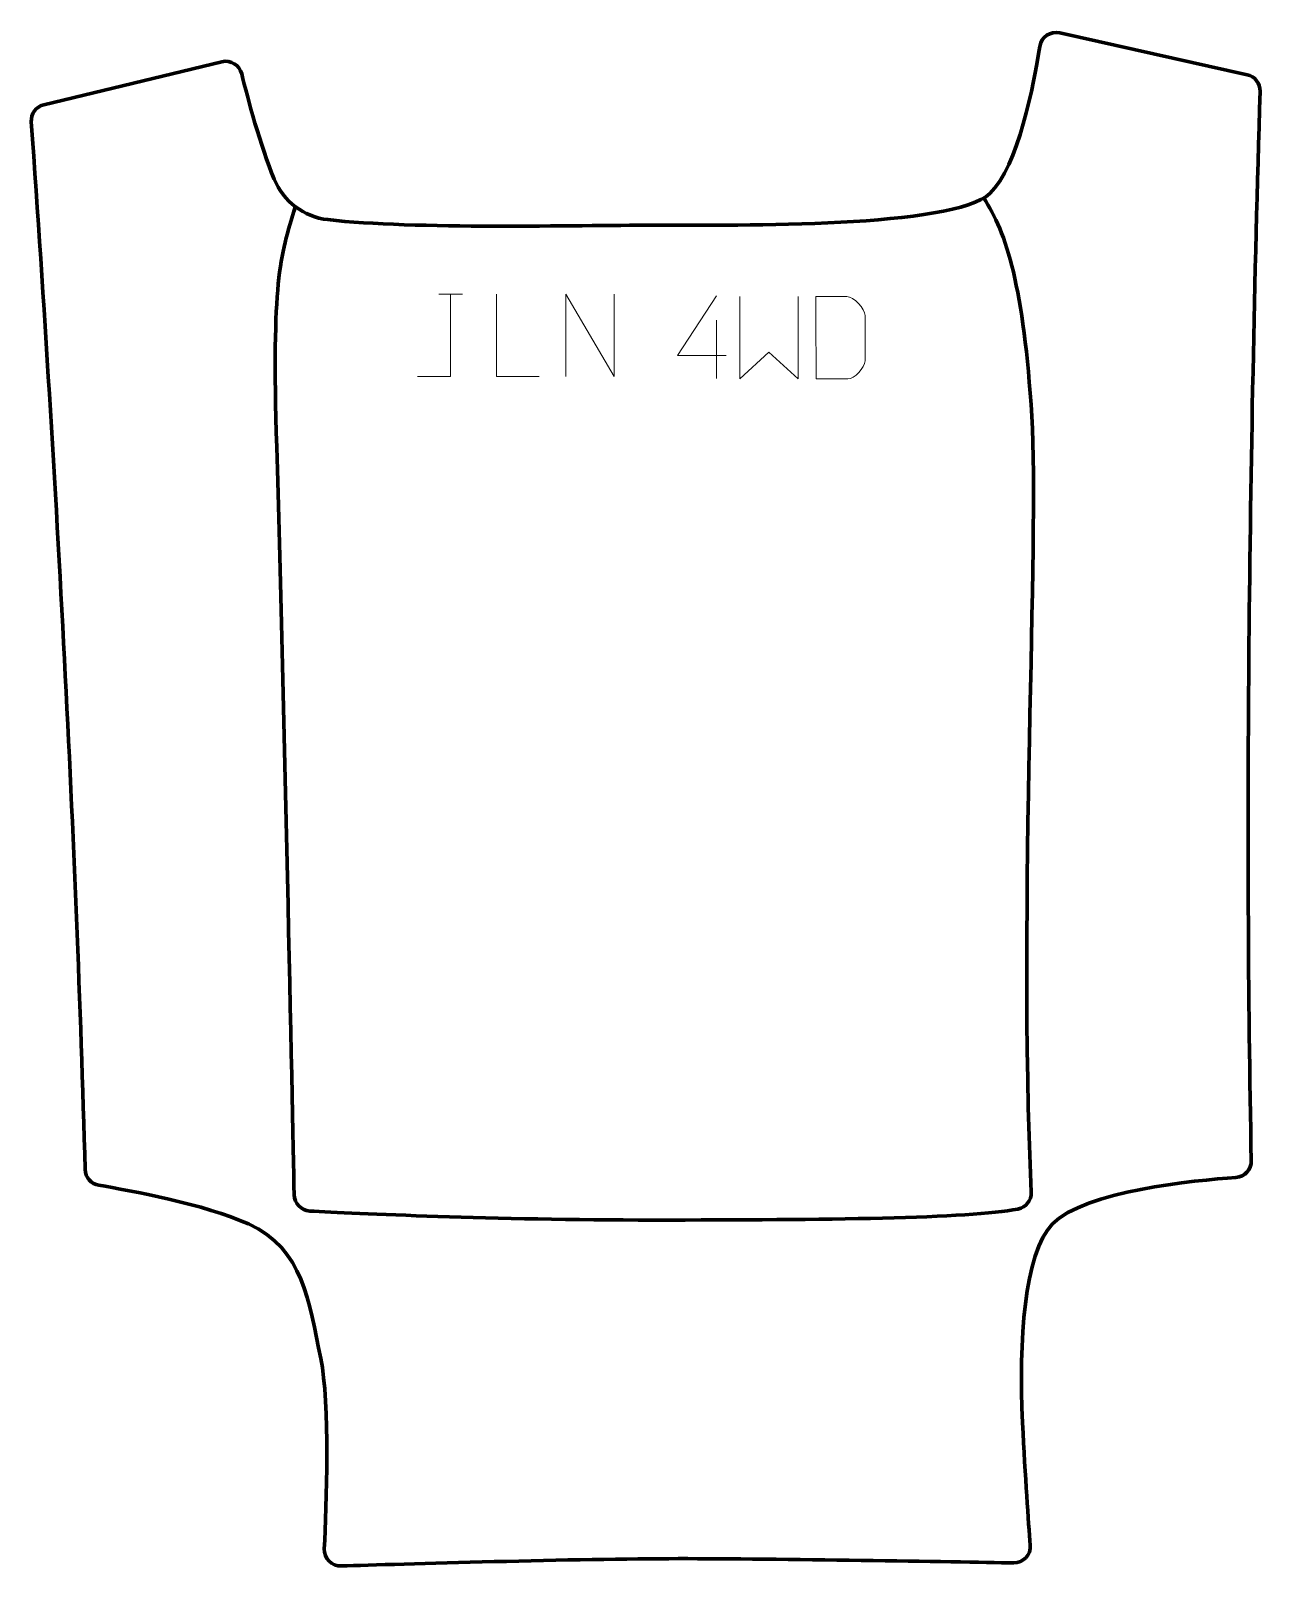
# Model space of a CAD drawing. Header units: millimetres. Extents: x -186 to 186, y -233 to 233.
import ezdxf

# ---------------------------------------------------------------- set-up
doc = ezdxf.new("R2010")
doc.units = ezdxf.units.MM
doc.header["$MEASUREMENT"] = 0
for name, color, linetype in [('layer 1', 7, 'Continuous'), ('layer 2', 7, 'Continuous'), ('layer 3', 7, 'Continuous')]:
    doc.layers.add(name, color=color, linetype=linetype)

msp = doc.modelspace()

# ---------------------------------------------------------------- linework, layer by layer
at = {"layer": 'layer 1', "color": 250, "lineweight": 9}
for points, knots in [([(-69.168, 128.1742), (-69.168, 128.1742), (-59.146, 128.1742), (-59.146, 128.1742), (-59.146, 128.1742), (-59.146, 128.1742), (-59.146, 153.1278), (-59.146, 153.1278)], [0, 0, 0, 0, 0.33333333, 0.33333333, 0.33333333, 0.33333333, 1, 1, 1, 1]), ([(-32.2833, 128.1741), (-32.2833, 128.1741), (-45.2324, 128.1741), (-45.2324, 128.1741), (-45.2324, 128.1741), (-45.2324, 128.1741), (-45.2324, 153.1277), (-45.2324, 153.1277)], [0, 0, 0, 0, 0.33333333, 0.33333333, 0.33333333, 0.33333333, 1, 1, 1, 1]), ([(-24.1625, 128.1779), (-24.1625, 128.1779), (-24.1625, 153.1314), (-24.1625, 153.1314), (-24.1625, 153.1314), (-24.1625, 153.1314), (-9.5077, 128.1779), (-9.5077, 128.1779), (-9.5077, 128.1779), (-9.5077, 128.1779), (-9.5077, 153.1314), (-9.5077, 153.1314)], [0, 0, 0, 0, 0.25, 0.25, 0.25, 0.25, 0.5, 0.5, 0.5, 0.5, 1, 1, 1, 1]), ([(24.4539, 134.5032), (24.4539, 134.5032), (9.6322, 134.5032), (9.6322, 134.5032), (9.6322, 134.5032), (9.6322, 134.5032), (21.5098, 152.5737), (21.5098, 152.5737)], [0, 0, 0, 0, 0.33333333, 0.33333333, 0.33333333, 0.33333333, 1, 1, 1, 1]), ([(28.5387, 152.4061), (28.5387, 152.4061), (28.5387, 127.4481), (28.5387, 127.4481), (28.5387, 127.4481), (28.5387, 127.4481), (37.3814, 135.5128), (37.3814, 135.5128), (37.3814, 135.5128), (37.3814, 135.5128), (46.2238, 127.4487), (46.2238, 127.4487), (46.2238, 127.4487), (46.2238, 127.4487), (46.2238, 152.4061), (46.2238, 152.4061)], [0, 0, 0, 0, 0.2, 0.2, 0.2, 0.2, 0.4, 0.4, 0.4, 0.4, 0.6, 0.6, 0.6, 0.6, 1, 1, 1, 1]), ([(51.6636, 127.4785), (53.9954, 127.4789), (58.9456, 127.4549), (61.2771, 127.4546), (61.2771, 127.4546), (63.2021, 127.3492), (66.5207, 130.8908), (66.5095, 132.9081), (66.5095, 132.9081), (66.5091, 138.6782), (66.5091, 140.8479), (66.5095, 146.6172), (66.5095, 146.6172), (66.5052, 148.7553), (63.1307, 152.4154), (60.9783, 152.4019), (60.9783, 152.4019), (58.6526, 152.4019), (53.9283, 152.4019), (51.6022, 152.4019), (51.6022, 152.4019), (51.6026, 146.655), (51.6639, 133.2258), (51.6636, 127.4785)], [0, 0, 0, 0, 0.14285714, 0.14285714, 0.14285714, 0.14285714, 0.28571429, 0.28571429, 0.28571429, 0.28571429, 0.42857143, 0.42857143, 0.42857143, 0.42857143, 0.57142857, 0.57142857, 0.57142857, 0.57142857, 0.71428571, 0.71428571, 0.71428571, 0.71428571, 1, 1, 1, 1])]:
    msp.add_open_spline(points, degree=3, knots=knots, dxfattribs=at)
for points in [[(-62.7301, 153.1278), (-62.7301, 153.1278), (-55.5619, 153.1278), (-55.5619, 153.1278)], [(21.5098, 145.2643), (21.5098, 145.2643), (21.5098, 127.5996), (21.5098, 127.5996)]]:
    msp.add_open_spline(points, degree=3, dxfattribs=at)
at = {"layer": 'layer 2', "color": 12, "lineweight": 200}
msp.add_open_spline([(-169.9293, -112.2606), (-172.7169, -12.0823), (-178.3836, 94.2735), (-186.248, 205.3462), (-186.248, 205.3462), (-186.4213, 207.791), (-184.8076, 210.0054), (-182.4313, 210.5786), (-182.4313, 210.5786), (-182.4313, 210.5786), (-128.4705, 223.5916), (-128.4705, 223.5916), (-128.4705, 223.5916), (-125.7971, 224.2364), (-123.1054, 222.5974), (-122.4475, 219.9206), (-122.4475, 219.9206), (-120.6289, 212.5196), (-116.8563, 198.1859), (-112.6015, 187.9734), (-112.6015, 187.9734), (-109.7962, 181.2399), (-103.5996, 176.5426), (-96.3691, 175.7154), (-96.3691, 175.7154), (-70.2724, 172.7295), (-20.8275, 174.0288), (2.2369, 174.0288), (2.2369, 174.0288), (29.0014, 174.0288), (93.1488, 173.2301), (104.305, 183.6173), (104.305, 183.6173), (112.9336, 191.6514), (117.749, 217.1329), (119.4879, 228.2659), (119.4879, 228.2659), (119.9341, 231.1244), (122.6978, 233.0072), (125.5144, 232.3778), (125.5144, 232.3778), (125.5144, 232.3778), (182.349, 219.6754), (182.349, 219.6754), (182.349, 219.6754), (184.6897, 219.1522), (186.3294, 217.0338), (186.2581, 214.6303), (186.2581, 214.6303), (182.8496, 99.6967), (181.5905, -9.3906), (183.5936, -109.6046), (183.5936, -109.6046), (183.6472, -112.2776), (181.6046, -114.5209), (178.9443, -114.7057), (178.9443, -114.7057), (166.4553, -115.5732), (132.9873, -118.793), (123.3282, -128.8013), (123.3282, -128.8013), (114.6986, -137.7425), (113.0705, -164.3578), (114.2661, -189.1274), (114.2661, -189.1274), (115.0633, -205.6519), (116.0381, -219.0634), (116.5986, -226.1609), (116.5986, -226.1609), (116.8318, -229.1133), (114.476, -231.6216), (111.5229, -231.5666), (111.5229, -231.5666), (94.0956, -231.2424), (39.7245, -230.2772), (9.8903, -230.2772), (9.8903, -230.2772), (-20.0171, -230.2772), (-74.8768, -231.9447), (-92.2635, -232.4979), (-92.2635, -232.4979), (-95.1799, -232.591), (-97.5534, -230.1717), (-97.4133, -227.2493), (-97.4133, -227.2493), (-96.8069, -214.5824), (-95.666, -183.109), (-98.496, -169.551), (-98.496, -169.551), (-102.082, -152.3722), (-103.6758, -136.3917), (-120.4098, -128.8013), (-120.4098, -128.8013), (-133.5413, -122.8447), (-156.486, -118.6103), (-165.7573, -117.063), (-165.7573, -117.063), (-168.116, -116.6693), (-169.8626, -114.6578), (-169.9293, -112.2606)], degree=3, knots=[0, 0, 0, 0, 0.03846154, 0.03846154, 0.03846154, 0.03846154, 0.07692308, 0.07692308, 0.07692308, 0.07692308, 0.11538462, 0.11538462, 0.11538462, 0.11538462, 0.15384615, 0.15384615, 0.15384615, 0.15384615, 0.19230769, 0.19230769, 0.19230769, 0.19230769, 0.23076923, 0.23076923, 0.23076923, 0.23076923, 0.26923077, 0.26923077, 0.26923077, 0.26923077, 0.30769231, 0.30769231, 0.30769231, 0.30769231, 0.34615385, 0.34615385, 0.34615385, 0.34615385, 0.38461538, 0.38461538, 0.38461538, 0.38461538, 0.42307692, 0.42307692, 0.42307692, 0.42307692, 0.46153846, 0.46153846, 0.46153846, 0.46153846, 0.5, 0.5, 0.5, 0.5, 0.53846154, 0.53846154, 0.53846154, 0.53846154, 0.57692308, 0.57692308, 0.57692308, 0.57692308, 0.61538462, 0.61538462, 0.61538462, 0.61538462, 0.65384615, 0.65384615, 0.65384615, 0.65384615, 0.69230769, 0.69230769, 0.69230769, 0.69230769, 0.73076923, 0.73076923, 0.73076923, 0.73076923, 0.76923077, 0.76923077, 0.76923077, 0.76923077, 0.80769231, 0.80769231, 0.80769231, 0.80769231, 0.84615385, 0.84615385, 0.84615385, 0.84615385, 0.88461538, 0.88461538, 0.88461538, 0.88461538, 0.92307692, 0.92307692, 0.92307692, 0.92307692, 1, 1, 1, 1], dxfattribs=at)
at = {"layer": 'layer 3', "color": 142, "lineweight": 200}
msp.add_open_spline([(-106.1877, 179.6631), (-110.9471, 164.2408), (-113.353, 157.0413), (-111.8435, 106.7112), (-111.8435, 106.7112), (-109.7007, 35.2754), (-107.0782, -93.9277), (-106.5571, -119.9623), (-106.5571, -119.9623), (-106.5045, -122.5877), (-104.4429, -124.7266), (-101.8278, -124.867), (-101.8278, -124.867), (-88.255, -125.5962), (-46.4808, -127.6028), (2.237, -127.6028), (2.237, -127.6028), (55.1058, -127.6028), (98.0223, -127.1301), (112.8305, -124.2965), (112.8305, -124.2965), (115.2622, -123.8309), (116.9816, -121.6387), (116.8712, -119.1587), (116.8712, -119.1587), (112.8664, -29.3503), (119.4108, 77.9086), (117.0546, 116.0996), (117.0546, 116.0996), (114.6642, 154.8523), (109.4135, 171.9493), (102.4764, 182.2779)], degree=3, knots=[0, 0, 0, 0, 0.11111111, 0.11111111, 0.11111111, 0.11111111, 0.22222222, 0.22222222, 0.22222222, 0.22222222, 0.33333333, 0.33333333, 0.33333333, 0.33333333, 0.44444444, 0.44444444, 0.44444444, 0.44444444, 0.55555556, 0.55555556, 0.55555556, 0.55555556, 0.66666667, 0.66666667, 0.66666667, 0.66666667, 0.77777778, 0.77777778, 0.77777778, 0.77777778, 1, 1, 1, 1], dxfattribs=at)

doc.saveas('drawing.dxf')
